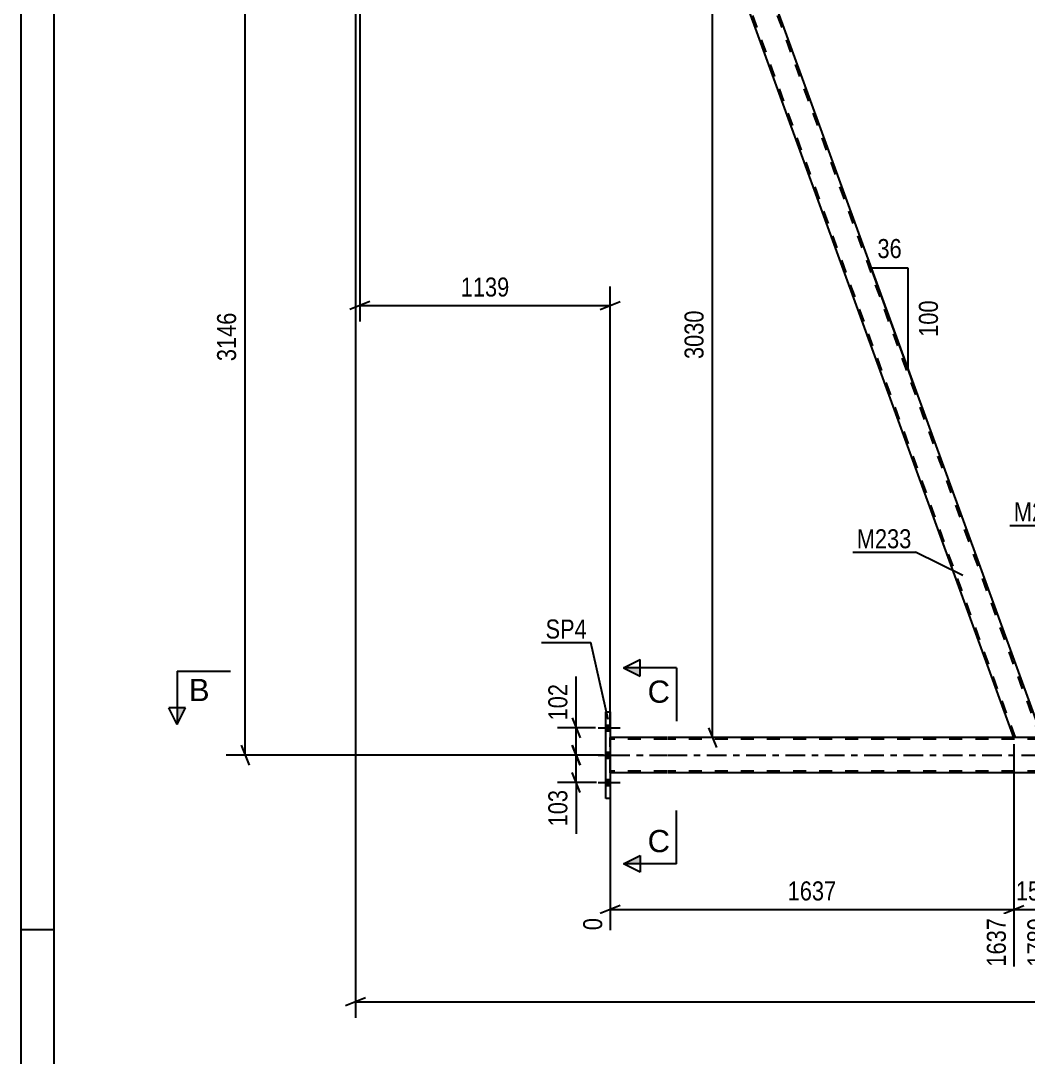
# Model space of a CAD drawing. Header units: millimetres. Extents: x 0 to 841, y 0 to 594.
# Drawn here: x 0 to 151.6, y 278.8 to 434.8 of the extents above; entities that cross this region are included whole.
import ezdxf

# ---------------------------------------------------------------- set-up
doc = ezdxf.new("R2010")
doc.units = ezdxf.units.MM
doc.linetypes.add('DXK_LINE_DOT2', pattern=[3.9198, 1.9599, -1.9599])
doc.linetypes.add('DXK_LINE_DOT3', pattern=[5.9187, 2.979, -0.9799, 0.9799, -0.9799])
doc.styles.add('Arial', font='ARIAL.TTF', dxfattribs={"height": 0.2})
doc.styles.add('Arial Narrow', font='ARIALN.TTF', dxfattribs={"height": 0.2})

# ---------------------------------------------------------------- blocks, each defined once
blk = doc.blocks.new('Unknown-275727292-1135 - 18137')
at = {"color": 5, "linetype": 'Continuous'}
for p, q in [((0, 594), (0, 0)), ((5, 589), (5, 5)), ((5, 298), (0, 298))]:
    blk.add_line(p, q, dxfattribs=at)
blk = doc.blocks.new('Bolt-275727292-2748 - 2736')
at = {"linetype": 'Continuous'}
for points in [[(88.71, 327.93), (88.71, 328.81), (88.07, 328.81), (88.07, 327.93)], [(88.71, 327.93), (88.71, 328.81), (88.07, 328.81), (88.07, 327.93)], [(88.71, 327.93), (88.71, 328.81), (88.07, 328.81), (88.07, 327.93)], [(88.71, 323.83), (88.71, 324.71), (88.07, 324.71), (88.07, 323.83)], [(88.71, 323.83), (88.71, 324.71), (88.07, 324.71), (88.07, 323.83)], [(88.71, 319.73), (88.71, 320.61), (88.07, 320.61), (88.07, 319.73)], [(88.71, 319.73), (88.71, 320.61), (88.07, 320.61), (88.07, 319.73)], [(88.71, 319.73), (88.71, 320.61), (88.07, 320.61), (88.07, 319.73)]]:
    blk.add_hatch(color=1, dxfattribs=at).paths.add_polyline_path(points)
at = {"color": 1, "linetype": 'Continuous'}
for p, q in [((86.91, 328.37), (90.23, 328.37)), ((86.91, 328.37), (90.23, 328.37)), ((86.91, 328.37), (90.23, 328.37)), ((88.07, 328.81), (88.71, 328.81)), ((88.07, 328.81), (88.71, 328.81)), ((88.07, 328.81), (88.71, 328.81)), ((88.07, 327.93), (88.71, 327.93)), ((88.07, 327.93), (88.71, 327.93)), ((88.07, 327.93), (88.71, 327.93)), ((88.07, 324.71), (88.71, 324.71)), ((88.07, 324.71), (88.71, 324.71)), ((86.91, 324.27), (90.23, 324.27)), ((86.91, 324.27), (90.23, 324.27)), ((88.07, 323.83), (88.71, 323.83)), ((88.07, 323.83), (88.71, 323.83)), ((86.91, 320.17), (90.23, 320.17)), ((86.91, 320.17), (90.23, 320.17)), ((86.91, 320.17), (90.23, 320.17)), ((88.07, 320.61), (88.71, 320.61)), ((88.07, 320.61), (88.71, 320.61)), ((88.07, 320.61), (88.71, 320.61)), ((88.07, 319.73), (88.71, 319.73)), ((88.07, 319.73), (88.71, 319.73)), ((88.07, 319.73), (88.71, 319.73))]:
    blk.add_line(p, q, dxfattribs=at)
blk = doc.blocks.new('Part-275727292-2821 - 2736')
at = {"color": 2, "linetype": 'Continuous'}
for p, q in [((97.23, 326.91), (88.71, 326.91)), ((230.12, 326.91), (97.33, 326.91)), ((97.23, 321.63), (88.71, 321.63)), ((230.12, 321.63), (97.33, 321.63))]:
    blk.add_line(p, q, dxfattribs=at)
at = {"color": 7, "linetype": 'DXK_LINE_DOT2'}
for p, q in [((88.71, 321.63), (88.71, 326.91)), ((97.23, 326.67), (88.71, 326.67)), ((768.87, 326.67), (97.33, 326.67)), ((97.23, 321.87), (88.71, 321.87)), ((768.87, 321.87), (97.33, 321.87))]:
    blk.add_line(p, q, dxfattribs=at)
at = {"color": 7, "linetype": 'DXK_LINE_DOT3'}
for p, q in [((88.71, 324.27), (97.23, 324.27)), ((97.33, 324.27), (768.87, 324.27))]:
    blk.add_line(p, q, dxfattribs=at)
blk = doc.blocks.new('Part-275727292-2860 - 2736')
at = {"color": 2, "linetype": 'Continuous'}
for p, q in [((88.07, 330.77), (88.71, 330.77)), ((88.07, 317.77), (88.07, 330.77)), ((88.71, 330.77), (88.71, 317.77)), ((88.71, 317.77), (88.07, 317.77))]:
    blk.add_line(p, q, dxfattribs=at)
blk = doc.blocks.new('Part-275727292-2884 - 2736')
at = {"color": 2, "linetype": 'Continuous'}
for p, q in [((149.45, 326.91), (105.33, 448.13)), ((105.33, 448.13), (109.58, 448.13)), ((109.58, 448.13), (152.44, 330.38))]:
    blk.add_line(p, q, dxfattribs=at)
at = {"color": 7, "linetype": 'DXK_LINE_DOT2'}
for p, q in [((149.7, 326.91), (105.58, 448.13)), ((153.45, 326.91), (109.33, 448.13)), ((152.44, 330.38), (153.71, 326.91)), ((153.71, 326.91), (149.45, 326.91))]:
    blk.add_line(p, q, dxfattribs=at)
blk = doc.blocks.new('StraightDimension-275727292-4008 - 2736')
at = {"color": 7, "linetype": 'Continuous'}
for p, q in [((34.36, 448.63), (33.16, 451.63)), ((49.4, 450.13), (30.91, 450.13)), ((33.76, 324.27), (33.76, 450.13)), ((33.16, 325.77), (34.36, 322.77)), ((87.07, 324.27), (30.91, 324.27))]:
    blk.add_line(p, q, dxfattribs=at)
at = {"color": 0}
blk.add_wipeout([(33.01, 391.46), (28.81, 391.46), (28.81, 382.95), (33.01, 382.95)], dxfattribs=at)
at = {"color": 3, "style": 'Arial Narrow'}
blk.add_text('3146', height=2.863, rotation=90.0002, dxfattribs=at).set_placement((32.41, 383.55))
blk = doc.blocks.new('StraightDimension-275727292-17100 - 2736')
at = {"color": 7, "linetype": 'Continuous'}
for p, q in [((83.01, 329.87), (84.21, 326.87)), ((86.48, 328.37), (80.76, 328.37)), ((83.61, 324.27), (83.61, 328.37)), ((84.21, 322.77), (83.01, 325.77)), ((87.71, 324.27), (80.76, 324.27))]:
    blk.add_line(p, q, dxfattribs=at)
at = {"color": 0}
blk.add_wipeout([(82.86, 335.58), (78.66, 335.58), (78.66, 328.9), (82.86, 328.9)], dxfattribs=at)
at = {"color": 7, "linetype": 'Continuous'}
blk.add_line((83.61, 328.37), (83.61, 336.11), dxfattribs=at)
blk.add_line((83.61, 328.37), (83.61, 336.11), dxfattribs=at)
at = {"color": 3, "style": 'Arial Narrow'}
blk.add_text('102', height=2.863, rotation=90.0002, dxfattribs=at).set_placement((82.26, 329.5))
blk = doc.blocks.new('StraightDimension-275727292-3878 - 2736')
at = {"color": 7, "linetype": 'Continuous'}
for p, q in [((51.04, 447.13), (51.04, 389.52)), ((88.71, 327.91), (88.71, 394.77)), ((52.54, 392.52), (49.54, 391.32)), ((51.04, 391.92), (88.71, 391.92)), ((87.21, 391.32), (90.21, 392.52))]:
    blk.add_line(p, q, dxfattribs=at)
at = {"color": 0}
blk.add_wipeout([(74.13, 392.67), (74.13, 396.87), (65.62, 396.87), (65.62, 392.67)], dxfattribs=at)
at = {"color": 3, "style": 'Arial Narrow'}
blk.add_text('1139', height=2.863, dxfattribs=at).set_placement((66.22, 393.27))
blk = doc.blocks.new('StraightDimension-275727292-4024 - 2736')
at = {"color": 7, "linetype": 'Continuous'}
for p, q in [((104.71, 446.63), (103.51, 449.63)), ((101.13, 448.13), (106.51, 448.13)), ((104.11, 326.91), (104.11, 448.13)), ((103.51, 328.41), (104.71, 325.41)), ((117.31, 326.91), (101.26, 326.91))]:
    blk.add_line(p, q, dxfattribs=at)
at = {"color": 0}
blk.add_wipeout([(103.36, 391.78), (99.16, 391.78), (99.16, 383.27), (103.36, 383.27)], dxfattribs=at)
at = {"color": 3, "style": 'Arial Narrow'}
blk.add_text('3030', height=2.863, rotation=90.0002, dxfattribs=at).set_placement((102.76, 383.87))
blk = doc.blocks.new('StraightDimension-275727292-9221 - 2736')
at = {"color": 7, "linetype": 'Continuous'}
for p, q in [((149.45, 325.91), (149.45, 292.46)), ((155.55, 325.91), (155.55, 292.46)), ((147.95, 300.47), (150.95, 301.67)), ((149.45, 301.07), (155.55, 301.07)), ((157.05, 301.67), (154.05, 300.47))]:
    blk.add_line(p, q, dxfattribs=at)
at = {"color": 0}
blk.add_wipeout([(155.84, 301.82), (155.84, 306.02), (149.16, 306.02), (149.16, 301.82)], dxfattribs=at)
at = {"color": 0, "linetype": 'Continuous'}
blk.add_wipeout([(154.95, 300.37), (150.75, 300.37), (150.75, 291.86), (154.95, 291.86)], dxfattribs=at)
at = {"color": 3, "style": 'Arial Narrow'}
blk.add_text('153', height=2.863, dxfattribs=at).set_placement((149.76, 302.42))
at = {"color": 3, "linetype": 'Continuous', "style": 'Arial Narrow'}
blk.add_text('1789', height=2.863, rotation=90.0002, dxfattribs=at).set_placement((154.35, 292.46))
blk = doc.blocks.new('StraightDimension-275727292-9222 - 2736')
at = {"color": 7, "linetype": 'Continuous'}
for p, q in [((149.45, 325.91), (149.45, 292.46)), ((88.71, 320.63), (88.71, 297.94)), ((90.21, 301.67), (87.21, 300.47)), ((88.71, 301.07), (149.45, 301.07)), ((147.95, 300.47), (150.95, 301.67))]:
    blk.add_line(p, q, dxfattribs=at)
at = {"color": 0}
blk.add_wipeout([(123.33, 301.82), (123.33, 306.02), (114.82, 306.02), (114.82, 301.82)], dxfattribs=at)
at = {"color": 0, "linetype": 'Continuous'}
for points in [[(88.11, 300.37), (83.91, 300.37), (83.91, 297.34), (88.11, 297.34)], [(148.85, 300.37), (144.65, 300.37), (144.65, 291.86), (148.85, 291.86)]]:
    blk.add_wipeout(points, dxfattribs=at)
at = {"color": 3, "style": 'Arial Narrow'}
blk.add_text('1637', height=2.863, dxfattribs=at).set_placement((115.42, 302.42))
at = {"color": 3, "linetype": 'Continuous', "style": 'Arial Narrow'}
for s, height, p in [('0', 2.86, (87.51, 297.94)), ('1637', 2.863, (148.25, 292.46))]:
    blk.add_text(s, height=height, rotation=90.0002, dxfattribs=at).set_placement(p)
blk = doc.blocks.new('StraightDimension-275727292-17054 - 2736')
at = {"color": 7, "linetype": 'Continuous'}
for p, q in [((50.4, 442.63), (50.4, 284.76)), ((51.9, 287.76), (48.9, 286.56)), ((50.4, 287.16), (778.13, 287.16))]:
    blk.add_line(p, q, dxfattribs=at)
blk = doc.blocks.new('StraightDimension-275727292-17101 - 2736')
at = {"color": 7, "linetype": 'Continuous'}
for p, q in [((83.01, 325.77), (84.21, 322.77)), ((87.71, 324.27), (80.76, 324.27)), ((83.61, 320.17), (83.61, 324.27)), ((84.21, 318.67), (83.01, 321.67)), ((86.67, 320.17), (80.76, 320.17))]:
    blk.add_line(p, q, dxfattribs=at)
at = {"color": 0}
blk.add_wipeout([(82.86, 319.65), (78.66, 319.65), (78.66, 312.96), (82.86, 312.96)], dxfattribs=at)
at = {"color": 7, "linetype": 'Continuous'}
blk.add_line((83.61, 320.17), (83.61, 312.44), dxfattribs=at)
blk.add_line((83.61, 320.17), (83.61, 312.44), dxfattribs=at)
at = {"color": 3, "style": 'Arial Narrow'}
blk.add_text('103', height=2.863, rotation=90.0002, dxfattribs=at).set_placement((82.26, 313.56))
blk = doc.blocks.new('AngleDimension-275727292-17157 - 2736')
at = {"color": 7, "linetype": 'Continuous'}
for p, q in [((133.53, 397.56), (127.99, 397.56)), ((133.53, 382.34), (127.99, 397.56)), ((133.53, 382.34), (133.53, 397.56)), ((134.22, 380.45), (133.53, 382.34))]:
    blk.add_line(p, q, dxfattribs=at)
at = {"color": 0}
for points in [[(133.19, 398.46), (133.19, 402.66), (128.33, 402.66), (128.33, 398.46)], [(138.63, 393.29), (134.43, 393.29), (134.43, 386.61), (138.63, 386.61)]]:
    blk.add_wipeout(points, dxfattribs=at)
at = {"color": 3, "style": 'Arial Narrow'}
blk.add_text('36', height=2.863, dxfattribs=at).set_placement((128.93, 399.06))
blk.add_text('100', height=2.863, rotation=90.0002, dxfattribs=at).set_placement((138.03, 387.21))
blk = doc.blocks.new('Mark-275727292-2772 - 2736')
at = {"color": 0}
blk.add_wipeout([(157.68, 359.44), (157.68, 362.44), (149.46, 362.44), (149.46, 359.44)], dxfattribs=at)
blk.add_wipeout([(157.68, 359.44), (157.68, 362.44), (149.46, 362.44), (149.46, 359.44)], dxfattribs=at)
at = {"color": 30, "linetype": 'Continuous'}
for p in [(148.86, 358.84), (161.63, 354.91)]:
    blk.add_line(p, (158.28, 358.84), dxfattribs=at)
at = {"color": 3, "style": 'Arial Narrow'}
blk.add_text('M230', height=2.863, dxfattribs=at).set_placement((149.46, 359.44))
blk = doc.blocks.new('Mark-275727292-2856 - 2736')
at = {"color": 0}
blk.add_wipeout([(85.19, 341.82), (85.19, 344.82), (78.98, 344.82), (78.98, 341.82)], dxfattribs=at)
blk.add_wipeout([(85.19, 341.82), (85.19, 344.82), (78.98, 344.82), (78.98, 341.82)], dxfattribs=at)
at = {"color": 30, "linetype": 'Continuous'}
for p in [(78.38, 341.22), (88.42, 329.64)]:
    blk.add_line(p, (85.79, 341.22), dxfattribs=at)
at = {"color": 3, "style": 'Arial Narrow'}
blk.add_text('SP4', height=2.863, dxfattribs=at).set_placement((78.98, 341.82))
blk = doc.blocks.new('Mark-275727292-2880 - 2736')
at = {"color": 0}
blk.add_wipeout([(134.05, 355.4), (134.05, 358.4), (125.82, 358.4), (125.82, 355.4)], dxfattribs=at)
blk.add_wipeout([(134.05, 355.4), (134.05, 358.4), (125.82, 358.4), (125.82, 355.4)], dxfattribs=at)
at = {"color": 30, "linetype": 'Continuous'}
for p in [(125.22, 354.8), (141.76, 351.31)]:
    blk.add_line(p, (134.65, 354.8), dxfattribs=at)
at = {"color": 3, "style": 'Arial Narrow'}
blk.add_text('M233', height=2.863, dxfattribs=at).set_placement((125.82, 355.4))
blk = doc.blocks.new('SectionMark-275727292-4131 - 2736')
at = {"linetype": 'Continuous'}
for points in [[(93.21, 337.41), (93.21, 336.16), (90.71, 337.41)], [(93.21, 309.18), (93.21, 307.93), (90.71, 307.93)]]:
    blk.add_hatch(color=6, dxfattribs=at).paths.add_polyline_path(points)
at = {"color": 6, "linetype": 'Continuous'}
for p, q in [((90.71, 337.41), (93.21, 338.66)), ((93.21, 336.16), (93.21, 338.66)), ((98.71, 337.41), (90.71, 337.41)), ((90.71, 337.41), (93.21, 336.16)), ((98.71, 337.41), (98.71, 329.41)), ((98.71, 307.93), (98.71, 315.93)), ((90.71, 307.93), (93.21, 309.18)), ((93.21, 309.18), (93.21, 306.68)), ((98.71, 307.93), (90.71, 307.93)), ((93.21, 306.68), (90.71, 307.93))]:
    blk.add_line(p, q, dxfattribs=at)
at = {"color": 0, "linetype": 'Continuous'}
for points in [[(97.71, 332.16), (97.71, 335.66), (94.34, 335.66), (94.34, 332.16)], [(97.71, 309.68), (97.71, 313.18), (94.34, 313.18), (94.34, 309.68)]]:
    blk.add_wipeout(points, dxfattribs=at)
at = {"color": 3, "linetype": 'Continuous', "style": 'Arial'}
for p in [(94.34, 332.16), (94.34, 309.68)]:
    blk.add_text('C', height=3.34, dxfattribs=at).set_placement(p)
blk = doc.blocks.new('SectionMark-275727292-4133 - 2736')
at = {"linetype": 'Continuous'}
blk.add_hatch(color=6, dxfattribs=at).paths.add_polyline_path([(23.56, 331.41), (24.81, 331.41), (23.56, 328.91)])
at = {"color": 6, "linetype": 'Continuous'}
for p, q in [((23.56, 336.91), (31.56, 336.91)), ((23.56, 336.91), (23.56, 328.91)), ((23.56, 328.91), (22.31, 331.41)), ((24.81, 331.41), (22.31, 331.41)), ((23.56, 328.91), (24.81, 331.41))]:
    blk.add_line(p, q, dxfattribs=at)
at = {"color": 0, "linetype": 'Continuous'}
blk.add_wipeout([(28.42, 332.41), (28.42, 335.91), (25.31, 335.91), (25.31, 332.41)], dxfattribs=at)
at = {"color": 3, "linetype": 'Continuous', "style": 'Arial'}
blk.add_text('B', height=3.34, dxfattribs=at).set_placement((25.31, 332.41))

msp = doc.modelspace()

# ---------------------------------------------------------------- block references
for name in ['Unknown-275727292-1135 - 18137', 'Part-275727292-2884 - 2736', 'Part-275727292-2860 - 2736', 'Bolt-275727292-2748 - 2736', 'Part-275727292-2821 - 2736']:
    msp.add_blockref(name, (0, 0))

# ---------------------------------------------------------------- next in the draw order: block references
for name in ['StraightDimension-275727292-4008 - 2736', 'StraightDimension-275727292-4024 - 2736', 'StraightDimension-275727292-9221 - 2736']:
    msp.add_blockref(name, (0, 0))

# ---------------------------------------------------------------- next in the draw order: block references
msp.add_blockref('StraightDimension-275727292-17100 - 2736', (0, 0))

# ---------------------------------------------------------------- next in the draw order: block references
for name in ['StraightDimension-275727292-3878 - 2736', 'StraightDimension-275727292-9222 - 2736']:
    msp.add_blockref(name, (0, 0))

# ---------------------------------------------------------------- next in the draw order: block references
msp.add_blockref('StraightDimension-275727292-17054 - 2736', (0, 0))

# ---------------------------------------------------------------- next in the draw order: block references
for name in ['AngleDimension-275727292-17157 - 2736', 'Mark-275727292-2772 - 2736', 'Mark-275727292-2880 - 2736', 'Mark-275727292-2856 - 2736', 'SectionMark-275727292-4131 - 2736', 'StraightDimension-275727292-17101 - 2736']:
    msp.add_blockref(name, (0, 0))

# ---------------------------------------------------------------- next in the draw order: block references
msp.add_blockref('SectionMark-275727292-4133 - 2736', (0, 0))

doc.saveas('drawing.dxf')
